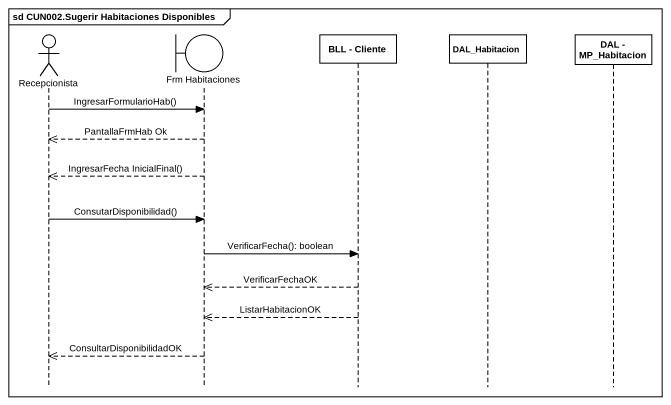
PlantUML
@startuml
mainframe sd CUN002.Sugerir Habitaciones Disponibles
hide footbox
actor Recepcionista
boundary "Frm Habitaciones" as Frm_Habitaciones
participant "BLL - Cliente" as BLL_Cliente
participant DAL_Habitacion
participant "DAL - MP_Habitacion" as DAL_MP_Habitacion

Recepcionista -> Frm_Habitaciones : IngresarFormularioHab()
Frm_Habitaciones -->> Recepcionista : PantallaFrmHab Ok
Frm_Habitaciones -->> Recepcionista : IngresarFecha InicialFinal()
Recepcionista -> Frm_Habitaciones : ConsutarDisponibilidad()
Frm_Habitaciones -> BLL_Cliente : VerificarFecha(): boolean
BLL_Cliente -->> Frm_Habitaciones : VerificarFechaOK
BLL_Cliente -->> Frm_Habitaciones : ListarHabitacionOK
Frm_Habitaciones -->> Recepcionista : ConsultarDisponibilidadOK
@enduml
